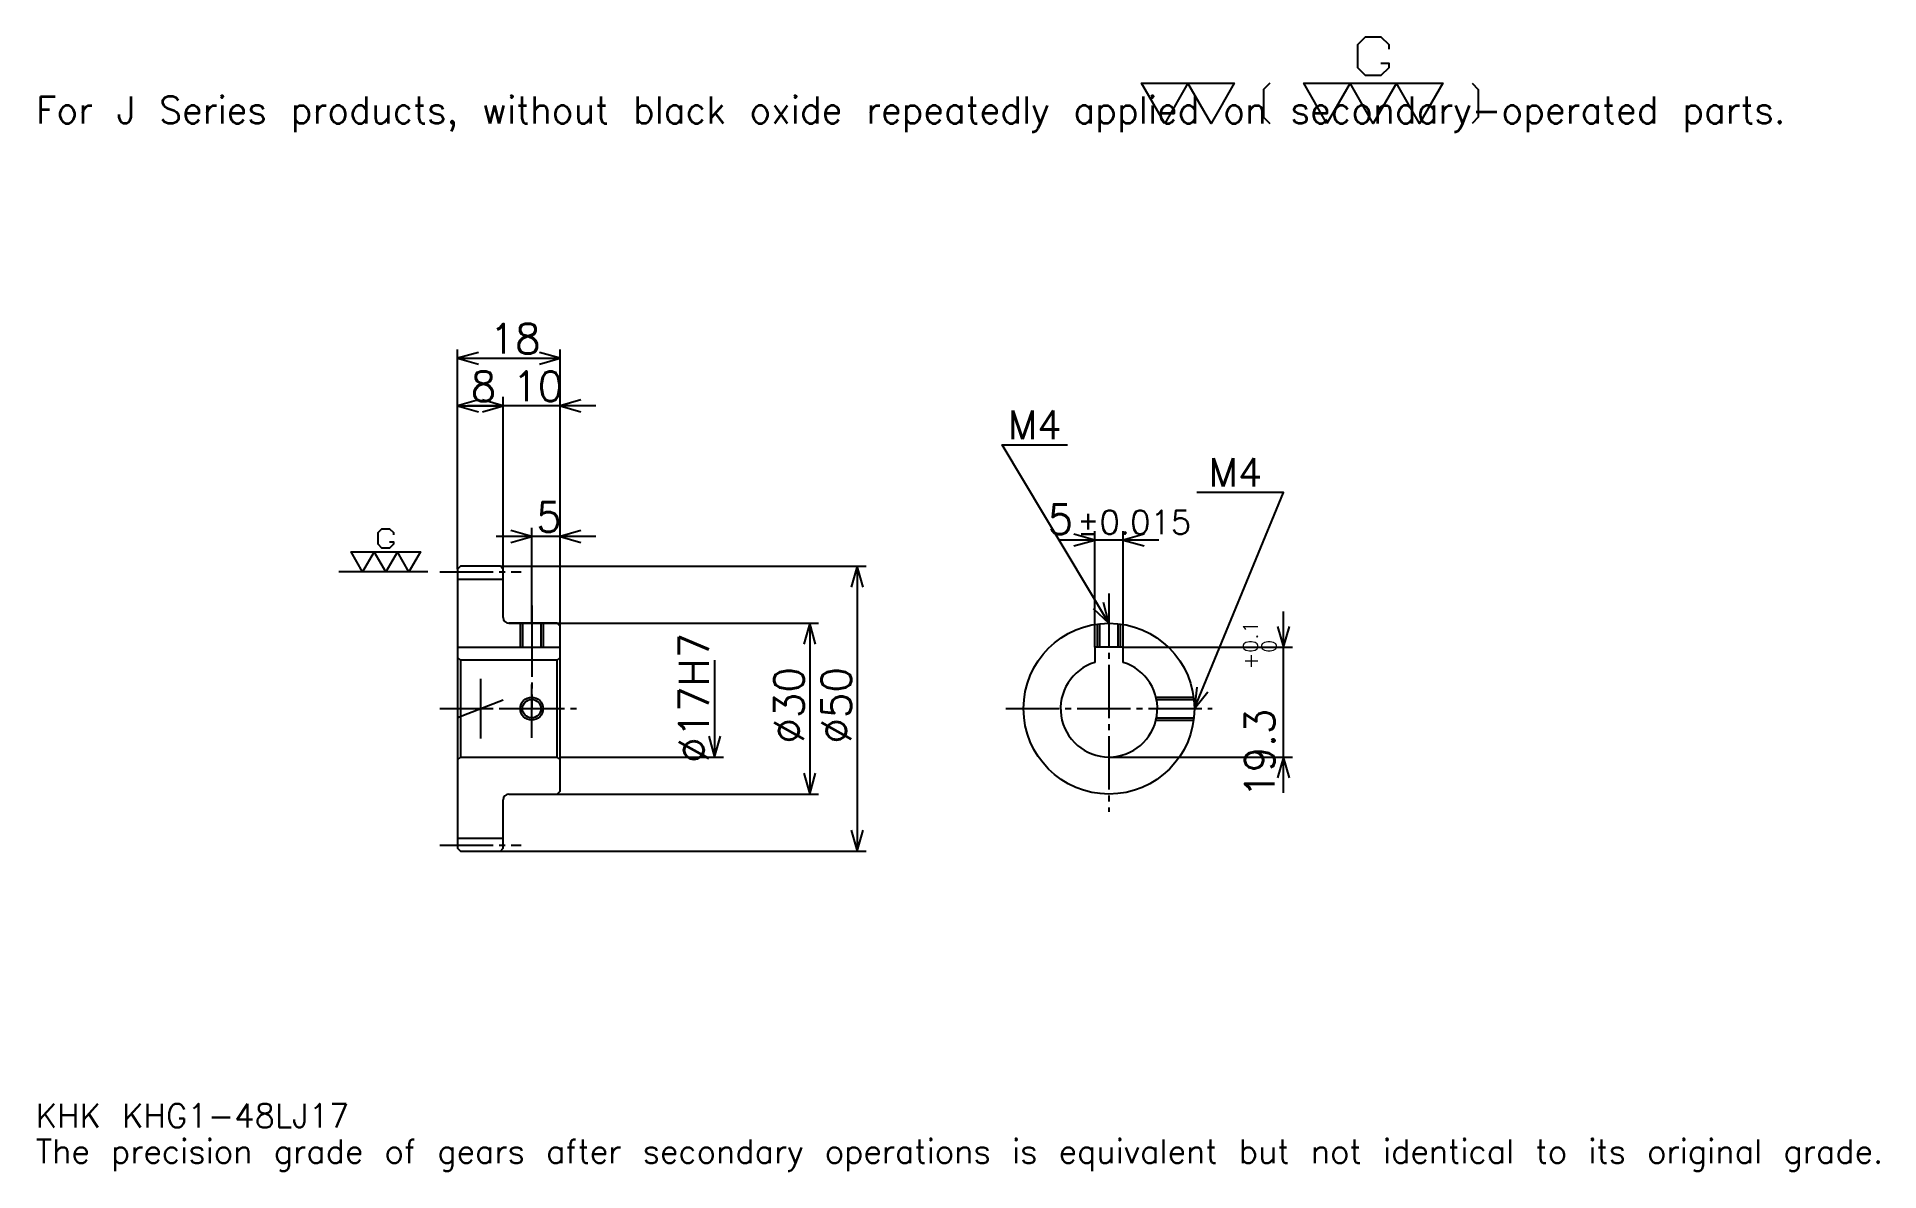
# Model space of a CAD drawing. Extents: x 11 to 334, y 4 to 203.
import ezdxf

# ---------------------------------------------------------------- set-up
doc = ezdxf.new("R2010")
doc.units = 0
doc.linetypes.add('DASHDOT', pattern=[12.521738, 9.391304, -1.043478, 1.043478, -1.043478])
doc.layers.get('0').update_dxf_attribs({"linetype": 'CONTINUOUS'})
doc.layers.add('DASHDOT', color=6, linetype='DASHDOT')
doc.styles.add('KANJI', font='TXT', dxfattribs={"bigfont": 'BIGFONT'})

msp = doc.modelspace()

# ---------------------------------------------------------------- linework, layer by layer
at = {"color": 5}
for p, q in [((84.521736, 110.043472), (84.521736, 148.130432)), ((84.521736, 146.565216), (102.521736, 146.565216)), ((102.521736, 110.043472), (102.521736, 148.130432)), ((92.521736, 110.043472), (92.521736, 139.782593)), ((84.521736, 138.217377), (92.521736, 138.217377)), ((108.782608, 138.217377), (86.260864, 138.217377)), ((97.521736, 110.043472), (97.521736, 116.82608)), ((108.782608, 115.260864), (91.260864, 115.260864)), ((207.67392, 114.652168), (190.152161, 114.652168)), ((196.41304, 95.843475), (196.41304, 116.217384)), ((201.41304, 95.843475), (201.41304, 116.217384)), ((84.521736, 109.543472), (84.521736, 110.043472)), ((92.021736, 110.043472), (102.521736, 110.043472)), ((92.521736, 109.543472), (92.521736, 110.043472)), ((97.521736, 100.043472), (97.521736, 110.043472)), ((97.521736, 100.043472), (97.521736, 110.043472)), ((102.521736, 110.043472), (156.260864, 110.043472)), ((102.521736, 99.543472), (102.521736, 110.043472)), ((154.695648, 110.043472), (154.695648, 60.043472)), ((229.565216, 70.2826), (229.565216, 102.10434)), ((93.521736, 100.043472), (102.521736, 100.043472)), ((102.521736, 100.043472), (147.91304, 100.043472)), ((146.347824, 100.043472), (146.347824, 70.043472)), ((201.41304, 95.843475), (231.130432, 95.843475)), ((129.652161, 93.543472), (129.652161, 76.543472)), ((102.521736, 76.543472), (131.217377, 76.543472)), ((198.91304, 76.543472), (231.130432, 76.543472)), ((93.521736, 70.043472), (102.521736, 70.043472)), ((102.521736, 70.043472), (147.91304, 70.043472)), ((92.021736, 60.043472), (102.521736, 60.043472)), ((102.521736, 60.043472), (156.260864, 60.043472))]:
    msp.add_line(p, q, dxfattribs=at)
at = {"color": 7}
for p, q in [((79.304344, 109.043472), (63.652168, 109.043472)), ((88.521736, 90.260864), (88.521736, 79.82608))]:
    msp.add_line(p, q, dxfattribs=at)
at = {"color": 4}
for p, q in [((84.521736, 107.793472), (92.521736, 107.793472)), ((84.521736, 95.843475), (102.521736, 95.843475)), ((102.021736, 93.543472), (102.521736, 94.043472)), ((85.021736, 93.543472), (85.021736, 76.543472)), ((102.021736, 76.543472), (102.521736, 76.043472)), ((84.521736, 62.293472), (92.521736, 62.293472))]:
    msp.add_line(p, q, dxfattribs=at)
at = {"color": 7}
for points in [[(246.678253, 198.406952), (248.034775, 198.406952), (248.034775, 197.593033), (246.678253, 196.236511), (243.96521, 196.236511), (242.608688, 197.593033), (242.608688, 201.662598), (243.96521, 203.019119), (246.678253, 203.019119), (248.034775, 201.662598), (248.034775, 200.848694)], [(208.695648, 187.82608), (204.626083, 194.87999), (220.904343, 194.87999), (216.834778, 187.82608), (212.765213, 194.87999), (208.695648, 187.82608)], [(227.144348, 194.87999), (226.059128, 193.794769), (226.059128, 188.911301), (227.144348, 187.82608)], [(237.182602, 187.82608), (233.113037, 194.87999), (257.530426, 194.87999), (253.460876, 187.82608), (249.391296, 194.87999), (245.321732, 187.82608), (241.252167, 194.87999), (237.182602, 187.82608)], [(262.685211, 194.87999), (263.770447, 193.794769), (263.770447, 188.911301), (262.685211, 187.82608)], [(72.573914, 114.333908), (73.252174, 114.333908), (73.252174, 113.926949), (72.573914, 113.248688), (71.217392, 113.248688), (70.539124, 113.926949), (70.539124, 115.961731), (71.217392, 116.639992), (72.573914, 116.639992), (73.252174, 115.961731), (73.252174, 115.554779)], [(67.82608, 109.043472), (65.791306, 112.570427), (78, 112.570427), (75.965218, 109.043472), (73.930435, 112.570427), (71.895645, 109.043472), (69.86087, 112.570427), (67.82608, 109.043472)]]:
    msp.add_lwpolyline(points, dxfattribs=at)
at = {"color": 5}
for points in [[(88.173912, 147.608688), (84.521736, 146.565216), (88.173912, 145.521729)], [(98.86956, 145.521729), (102.521736, 146.565216), (98.86956, 147.608688)], [(88.173912, 139.260864), (84.521736, 138.217377), (88.173912, 137.173904)], [(88.86956, 137.173904), (92.521736, 138.217377), (88.86956, 139.260864)], [(88.86956, 137.173904), (92.521736, 138.217377), (88.86956, 139.260864)], [(106.173912, 139.260864), (102.521736, 138.217377), (106.173912, 137.173904)], [(198.91304, 100.043472), (180.130432, 131.347824), (191.608704, 131.347824)], [(213.913055, 85.043472), (229.565216, 122.999992), (214.330414, 122.999992)], [(93.86956, 114.217384), (97.521736, 115.260864), (93.86956, 116.304344)], [(106.173912, 116.304344), (102.521736, 115.260864), (106.173912, 114.217384)], [(192.760864, 113.608688), (196.41304, 114.652168), (192.760864, 115.695648)], [(205.065216, 115.695648), (201.41304, 114.652168), (205.065216, 113.608688)], [(155.739136, 106.391296), (154.695648, 110.043472), (153.652161, 106.391296)], [(196.139236, 102.638321), (198.91304, 100.043472), (197.928787, 103.712051)], [(147.391296, 96.391296), (146.347824, 100.043472), (145.304352, 96.391296)], [(228.521729, 99.495644), (229.565216, 95.843475), (230.608673, 99.495644)], [(214.340698, 88.817642), (213.913055, 85.043472), (216.27005, 88.022034)], [(128.608688, 80.195648), (129.652161, 76.543472), (130.695648, 80.195648)], [(230.608673, 72.891296), (229.565216, 76.543472), (228.521729, 72.891296)], [(145.304352, 73.695648), (146.347824, 70.043472), (147.391296, 73.695648)], [(153.652161, 63.695648), (154.695648, 60.043472), (155.739136, 63.695648)]]:
    msp.add_lwpolyline(points, dxfattribs=at)
at = {"color": 4}
for points in [[(92.521736, 101.043472), (92.521736, 109.543472), (92.021736, 110.043472), (85.021736, 110.043472), (84.521736, 109.543472), (84.521736, 76.043472)], [(93.521736, 70.043472), (102.021736, 70.043472), (102.521736, 70.543472), (102.521736, 99.543472), (102.021736, 100.043472), (93.521736, 100.043472)], [(95.521736, 100.043472), (95.521736, 95.843475)], [(95.901733, 100.043472), (95.901733, 95.843475)], [(99.141739, 100.043472), (99.141739, 95.843475)], [(99.521736, 100.043472), (99.521736, 95.843475)], [(196.91304, 95.843475), (196.91304, 99.909538)], [(197.29303, 95.843475), (197.29303, 99.955734)], [(200.533051, 95.843475), (200.533051, 99.955734)], [(200.91304, 95.843475), (200.91304, 99.909538)], [(84.521736, 76.043472), (85.021736, 76.543472), (102.021736, 76.543472), (102.021736, 93.543472), (85.021736, 93.543472), (84.521736, 94.043472)], [(201.41304, 93.167511), (201.41304, 95.843475), (196.41304, 95.843475), (196.41304, 93.167511)], [(207.174393, 87.043472), (213.779114, 87.043472)], [(207.257233, 86.663475), (213.825317, 86.663475)], [(207.174393, 83.043472), (213.779114, 83.043472)], [(207.257233, 83.42347), (213.825317, 83.42347)], [(84.521736, 76.043472), (84.521736, 60.543472), (85.021736, 60.043472), (92.021736, 60.043472), (92.521736, 60.543472), (92.521736, 69.043472)]]:
    msp.add_lwpolyline(points, dxfattribs=at)
for centre, radius in [((198.91304, 85.043472), 15), ((97.521736, 85.043472), 1.62)]:
    msp.add_circle(centre, radius, dxfattribs=at)
at = {"color": 7}
msp.add_circle((97.521736, 85.043472), 2, dxfattribs=at)
at = {"color": 4}
for centre, radius, start, end in [((93.521736, 101.043472), 1, 180, 270), ((198.91304, 85.043472), 8.5, 107.10463483, 72.89536517), ((93.521736, 69.043472), 1, 90, 180)]:
    msp.add_arc(centre, radius, start, end, dxfattribs=at)
at = {"layer": 'DASHDOT', "color": 7}
for p, q in [((81.391304, 109.043472), (95.652168, 109.043472)), ((198.91304, 105.260864), (198.91304, 66.91304)), ((97.521736, 100.043472), (97.521736, 85.043472)), ((81.391304, 85.043472), (105.652168, 85.043472)), ((84.521736, 83.467827), (92.521736, 86.619118)), ((180.782608, 85.043472), (217.043488, 85.043472)), ((81.391304, 61.043472), (95.652168, 61.043472))]:
    msp.add_line(p, q, dxfattribs=at)
for points in [[(97.521736, 103.173904), (97.521736, 92.713036)], [(97.521736, 79.91304), (97.521736, 90.173904)], [(92.391304, 85.043472), (102.652176, 85.043472)]]:
    msp.add_lwpolyline(points, dxfattribs=at)

# ---------------------------------------------------------------- texts
at = {"color": 7, "style": 'KANJI'}
for s, height, p in [('For J Series products, without black oxide repeatedly applied on secondary-operated parts.', 4.695652, (10.434783, 187.82608)), ('18', 5.217391, (90.130432, 147.399994)), ('8', 5.217391, (86.82608, 139.05217)), ('10', 5.217391, (94.130432, 139.05217)), ('M4', 5.008696, (181.17392, 132.391296)), ('M4', 5.008696, (216.417389, 124.043472)), ('5', 5.217391, (98.32608, 116.095642)), ('5', 5.217391, (188.143311, 115.695648)), ('%%p0.015', 4.173913, (193.307892, 115.695648)), ('KHK KHG1-48LJ17', 4.173913, (10.434783, 11.478261)), ('The precision grade of gears after secondary operations is equivalent but not identical to its original grade.', 4.173913, (10.434783, 5.217391))]:
    msp.add_text(s, height=height, dxfattribs=at).set_placement(p)
for s, height, p in [('%%c17H7', 5.217391, (128.608688, 75.521729)), ('0.1', 2.608696, (225.078247, 94.891495)), ('+', 2.608696, (225.078247, 91.969757)), ('0', 2.608696, (228.313049, 94.891495)), ('%%c30', 5.217391, (145.304352, 78.91304)), ('%%c50', 5.217391, (153.652161, 78.91304)), ('19.3', 5.217391, (228, 69.386818))]:
    msp.add_text(s, height=height, rotation=90, dxfattribs=at).set_placement(p)

doc.saveas('drawing.dxf')
